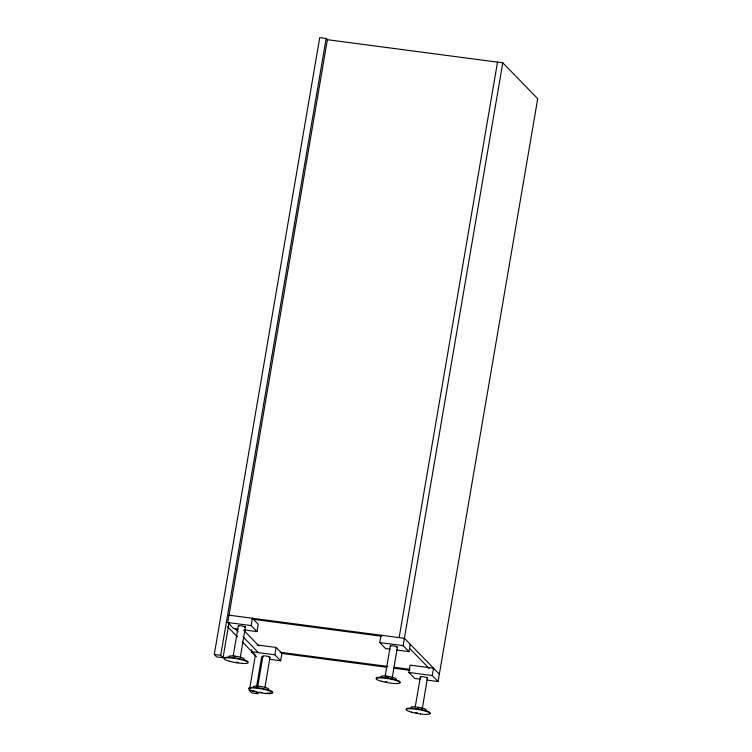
<?xml version="1.0" encoding="UTF-8"?>
<svg xmlns="http://www.w3.org/2000/svg" width="752" height="752" viewBox="0 0 752 752"><rect width="100%" height="100%" fill="white"/><g stroke="black" fill="none" stroke-linecap="round" stroke-linejoin="round"><path stroke-width="1.13" d="M228.984 623.013L223.043 657.737L216.614 656.891L214.282 654.494L319.732 37.6L326.161 38.446L327.722 40.044M223.043 657.737L220.712 655.349L326.161 38.446M238.046 629.095L233.59 628.503L227.762 622.524L327.383 39.706L502.778 62.83L537.718 98.709L438.087 681.538L426.957 680.062M233.205 655.941L238.328 625.955A3.628 0.602 9.7 0 1 241.58 625.918A3.628 0.602 9.7 0 1 245.396 627.027M233.75 658.263L233.844 657.699M240.349 657.182L245.396 627.036M256.977 631.586L251.149 625.608L252.409 618.266L258.227 624.245L256.977 631.586L244.72 629.969M256.545 656.938L251.441 651.711L251.807 649.606M249.344 690.496L255.774 691.342L258.105 693.739L251.676 692.893L249.344 690.496L255.276 655.772M256.564 686.717L261.705 656.628M257.814 686.087L262.937 656.101A3.628 0.602 9.7 0 1 266.199 656.054A3.628 0.602 9.7 0 1 270.006 657.163L264.967 687.319M276.087 647.444L281.906 653.432L280.656 660.773L274.828 654.795L276.087 647.444L257.156 644.953M390.044 649.136L385.588 648.553L379.769 642.575L381.02 635.224M385.203 675.992L390.326 646.006A3.628 0.602 9.7 0 1 393.587 645.959A3.628 0.602 9.7 0 1 397.394 647.068L392.159 678.379M385.748 678.304L385.842 677.74M399.143 637.621L497.514 62.143M410.225 644.295L408.975 651.636L403.147 645.658L502.778 62.83M420.274 679.188L414.709 678.454L408.881 672.467L410.141 665.125L433.519 668.208L432.268 675.559L438.087 681.538M415.254 706.852L420.377 676.866A3.628 0.602 9.7 0 1 423.63 676.819A3.628 0.602 9.7 0 1 427.446 677.928L422.201 709.239M420.453 713.949L420.556 713.385M229.022 615.183L404.407 638.307L439.347 674.187M252.061 619.159L381.678 636.248M227.762 622.524L251.149 625.608M379.769 642.575L403.147 645.658M396.727 650.019L408.975 651.636M280.27 652.275L387.9 666.469M393.691 667.231L409.887 669.365M281.323 653.347L386.631 667.24M393.578 668.152L409.784 670.295M251.441 651.711L274.828 654.795M408.881 672.467L432.268 675.559M269.517 659.307L280.656 660.773M214.282 654.494L220.712 655.349M386.528 676.142L387.092 676.236M234.53 656.101L235.094 656.186M409.708 648.468L429.213 668.49M243.686 630.242L258.904 645.874M234.803 628.371L238.074 631.727M242.981 636.765L257.71 651.89M227.546 626.679L237.369 636.765M242.276 641.804L255.37 655.246M420.377 676.866L420.453 677.016A3.628 0.602 9.7 0 0 420.782 677.242M390.326 646.006L390.41 646.165A3.628 0.602 9.7 0 0 390.739 646.382M238.328 625.955L238.403 626.115A3.628 0.602 9.7 0 0 238.732 626.341M387.797 677.035A3.628 0.602 9.7 0 1 388.728 677.176M391.209 677.787A3.628 0.602 9.7 0 1 391.745 678.003M397.479 647.246A3.628 0.602 9.7 0 1 396.924 647.453M376.479 678.595A12.088 2.012 9.7 0 1 388.953 678.219A12.088 2.012 9.7 0 1 399.462 682.666M387.402 682.045A12.088 2.012 9.7 0 1 385.344 681.65M380.973 676.415A7.736 1.288 9.7 0 1 390.062 676.725A7.736 1.288 9.7 0 1 395.806 679.385M417.849 707.895A3.628 0.602 9.7 0 1 418.779 708.027M421.261 708.638A3.628 0.602 9.7 0 1 421.797 708.863M427.531 678.097A3.628 0.602 9.7 0 1 426.976 678.313M406.531 709.446A12.088 2.012 9.7 0 1 419.005 709.08A12.088 2.012 9.7 0 1 429.514 713.526M417.445 712.905A12.088 2.012 9.7 0 1 415.395 712.511M411.015 707.275A7.736 1.288 9.7 0 1 420.114 707.585A7.736 1.288 9.7 0 1 425.858 710.236M270.09 657.342A3.628 0.602 9.7 0 1 268.934 657.577M263.35 656.477A3.628 0.602 9.7 0 1 263.021 656.27M249.091 688.682A12.088 2.012 9.7 0 1 261.564 688.315A12.088 2.012 9.7 0 1 272.074 692.761M270.701 693.006A12.088 2.012 9.7 0 1 266.969 693.006M262.091 692.479A12.088 2.012 9.7 0 1 260.013 692.141M253.706 686.867A7.736 1.288 9.7 0 1 260.69 686.473A7.736 1.288 9.7 0 1 268.802 689.208M245.472 627.196A3.628 0.602 9.7 0 1 244.926 627.412M238.506 662.484A12.088 2.012 9.7 0 1 236.438 662.174M224.481 658.545A12.088 2.012 9.7 0 1 235.395 657.915A12.088 2.012 9.7 0 1 248.075 662.192M229.097 656.731A7.736 1.288 9.7 0 1 236.081 656.327A7.736 1.288 9.7 0 1 244.193 659.062M381.461 681.303A12.088 2.012 9.7 0 0 399.979 682.807A12.088 2.012 9.7 0 0 382.806 677.994A12.088 2.012 9.7 0 0 381.461 681.303M411.504 712.163A12.088 2.012 9.7 0 0 430.022 713.667A12.088 2.012 9.7 0 0 412.848 708.845A12.088 2.012 9.7 0 0 411.504 712.163M254.073 691.398A12.088 2.012 9.7 0 0 272.591 692.902A12.088 2.012 9.7 0 0 255.417 688.089A12.088 2.012 9.7 0 0 254.073 691.398M229.454 661.252A12.088 2.012 9.7 0 0 247.972 662.766A12.088 2.012 9.7 0 0 230.798 657.944A12.088 2.012 9.7 0 0 229.454 661.252"/></g></svg>
